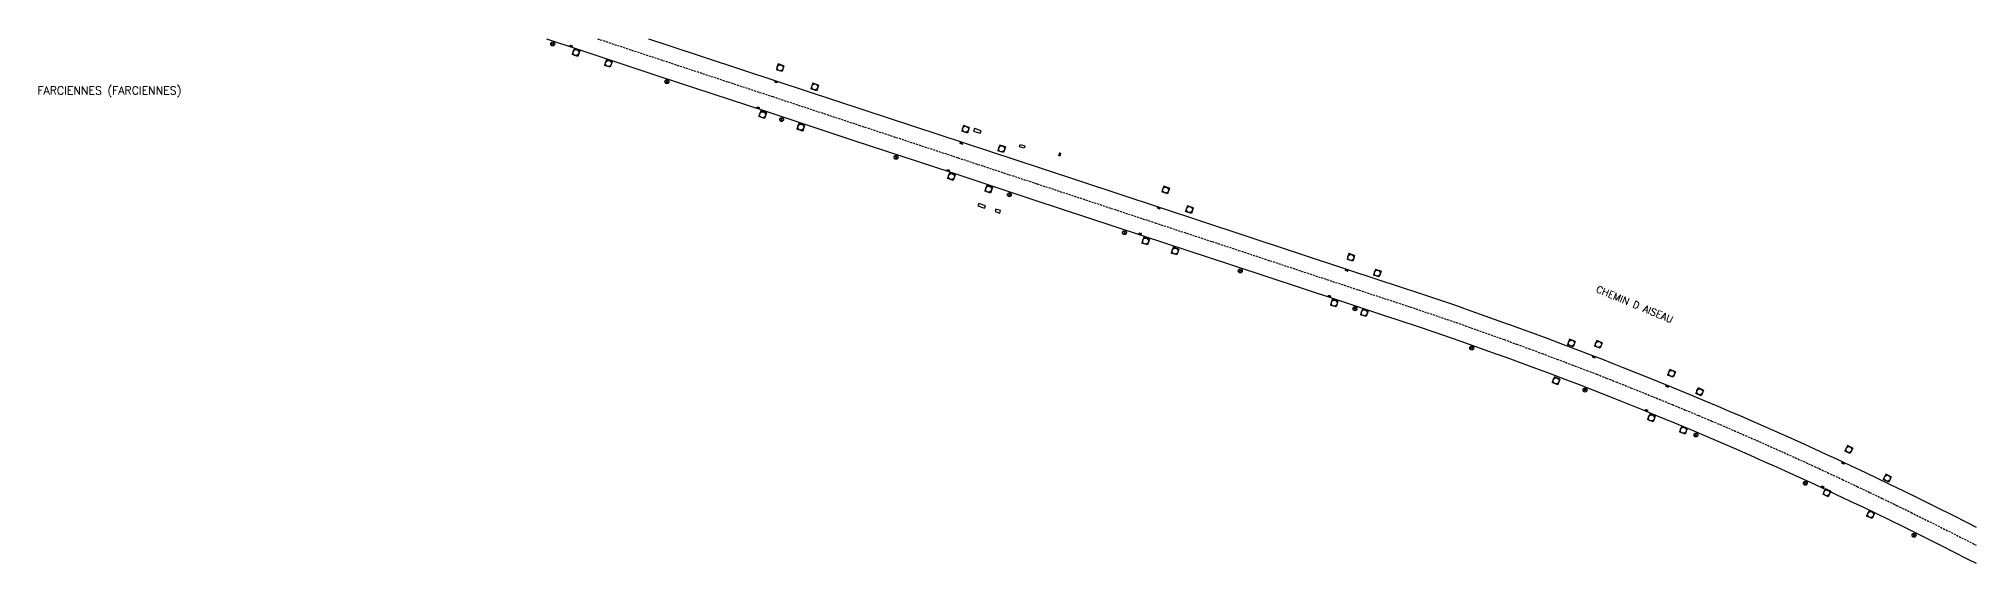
# Model space of a CAD drawing. Header units: millimetres. Extents: x 164000 to 165000, y 124000 to 125000.
# Drawn here: x 164515.8 to 165000, y 124868.9 to 125000 of the extents above; entities that cross this region are included whole.
import ezdxf
from ezdxf.enums import TextEntityAlignment as Align

# ---------------------------------------------------------------- set-up
doc = ezdxf.new("R2010")
doc.units = ezdxf.units.MM
doc.linetypes.add('DASHED', pattern=[0.75, 0.5, -0.25])
doc.layers.get('0').update_dxf_attribs({"linetype": 'CONTINUOUS'})
for name, color, linetype in [('W0001', 6, 'DASHED'), ('W0008', 7, 'CONTINUOUS'), ('W0400', 7, 'CONTINUOUS'), ('W0420', 7, 'CONTINUOUS'), ('W0421', 7, 'CONTINUOUS'), ('W0425', 7, 'CONTINUOUS'), ('W0469', 7, 'CONTINUOUS'), ('W0980', 7, 'CONTINUOUS'), ('W0989', 7, 'CONTINUOUS')]:
    doc.layers.add(name, color=color, linetype=linetype)
doc.styles.get("Standard").update_dxf_attribs({"font": 'romans.shx', "width": 0.85})

# ---------------------------------------------------------------- blocks, each defined once
blk = doc.blocks.new('T420')
for p, q in [((0.75, 0.75), (-0.75, 0.75)), ((-0.75, 0.75), (-0.75, -0.75)), ((0.75, 0.75), (0.75, -0.75)), ((0.75, -0.75), (-0.75, -0.75))]:
    blk.add_line(p, q)
blk.add_ellipse((0, 0), major_axis=(-0.53, 0.53), ratio=1, start_param=3.926991, end_param=10.210176)
blk = doc.blocks.new('T425')
for p, q in [((-0.15, 0.6), (0.15, 0.6)), ((-0.15, 0.6), (-0.15, 0.3)), ((-0.15, 0.3), (0.15, 0.3)), ((-0.15, 0.15), (0.15, 0.15)), ((-0.15, -0.15), (-0.15, 0.15)), ((0, 0.45), (0.15, 0.45)), ((0.15, 0.45), (0.15, 0.3)), ((0.15, 0.15), (0.15, -0.15)), ((0.15, -0.15), (-0.15, -0.15))]:
    blk.add_line(p, q)
blk.add_ellipse((0, 0), major_axis=(-0.106, 0.106), ratio=1, start_param=3.926991, end_param=10.210176)
blk = doc.blocks.new('T469')
at = {"color": 0, "linetype": 'Continuous', "flags": 128}
for points in [[(-0.35, 0.35), (0.35, -0.35)], [(-0.35, -0.35), (0.35, 0.35)]]:
    blk.add_lwpolyline(points, dxfattribs=at)
at = {"color": 0, "linetype": 'Continuous'}
blk.add_circle((0, 0), 0.5, dxfattribs=at)
blk = doc.blocks.new('T400')
for p, q in [((-0.15, 0.3), (0.15, 0.3)), ((-0.15, -0.25), (-0.15, 0.3)), ((-0.15, 0.15), (0.15, 0.15)), ((-0.15, 0), (0.15, 0)), ((0.15, 0.3), (0.15, -0.25)), ((-0.15, -0.15), (0.15, -0.15)), ((-0.15, -0.25), (-0.15, -0.3)), ((-0.15, -0.3), (0.15, -0.3)), ((0.15, -0.3), (0.15, -0.25))]:
    blk.add_line(p, q)

msp = doc.modelspace()

# ---------------------------------------------------------------- linework, layer by layer
at = {"layer": 'W0001'}
msp.add_lwpolyline([(164655.42, 125000), (164671.74, 124994.6), (164699.21, 124985.53), (164720.77, 124978.41), (164745.53, 124970.25), (164765.32, 124963.73), (164794.83, 124953.98), (164815.66, 124947.12), (164842.09, 124938.38), (164855.05, 124934.12), (164858.56, 124932.96), (164862.07, 124931.78), (164865.58, 124930.6), (164867.82, 124929.83), (164870.07, 124929.05), (164872.31, 124928.26), (164881.68, 124924.92), (164881.99, 124924.81), (164885.17, 124923.65), (164888.34, 124922.49), (164891.51, 124921.32), (164895.22, 124919.93), (164898.93, 124918.53), (164902.64, 124917.11), (164905.11, 124916.16), (164907.58, 124915.2), (164910.05, 124914.22), (164913.63, 124912.79), (164917.21, 124911.35), (164920.78, 124909.9), (164924.06, 124908.56), (164927.33, 124907.2), (164930.6, 124905.84), (164933.87, 124904.46), (164936.68, 124903.27), (164939.49, 124902.06), (164942.29, 124900.84), (164945.09, 124899.62), (164948.53, 124898.09), (164951.96, 124896.56), (164955.39, 124895.01), (164958.06, 124893.8), (164960.72, 124892.58), (164962.83, 124891.58), (164966.54, 124889.85), (164970.24, 124888.1), (164973.36, 124886.62), (164976.47, 124885.13), (164980.09, 124883.38), (164983.71, 124881.61), (164988.38, 124879.29), (164993.04, 124876.96), (164996.32, 124875.31), (164999.6, 124873.64), (165000, 124873.43)], dxfattribs=at)
at = {"layer": 'W0008'}
for points in [[(164642.65, 125000), (164651.05, 124997.23), (164670.79, 124990.69), (164697.47, 124981.88), (164719.51, 124974.61), (164743.46, 124966.7), (164764.46, 124959.78), (164791.52, 124950.84), (164814.15, 124943.38), (164840.33, 124934.74), (164852.1, 124930.87), (164856.21, 124929.51), (164860.31, 124928.14), (164864.42, 124926.76), (164866.61, 124926.01), (164868.8, 124925.25), (164870.98, 124924.48), (164880.18, 124921.21), (164880.48, 124921.1), (164883.6, 124919.98), (164886.72, 124918.84), (164889.83, 124917.68), (164893.49, 124916.32), (164897.15, 124914.94), (164900.8, 124913.55), (164903.53, 124912.49), (164906.26, 124911.43), (164908.98, 124910.35), (164912.76, 124908.84), (164916.53, 124907.31), (164920.29, 124905.78), (164924.57, 124904.01), (164928.85, 124902.22), (164933.12, 124900.42), (164936.59, 124898.94), (164940.05, 124897.44), (164943.51, 124895.92), (164946.78, 124894.46), (164950.05, 124893), (164953.32, 124891.53), (164955.93, 124890.34), (164958.53, 124889.15), (164961.13, 124887.94), (164964.83, 124886.21), (164968.52, 124884.47), (164971.63, 124883), (164974.73, 124881.51), (164978.33, 124879.77), (164981.93, 124878.01), (164986.59, 124875.7), (164991.24, 124873.37), (164994.51, 124871.72), (164997.77, 124870.06), (165000, 124868.92)], [(164668.22, 125000), (164673.01, 124998.42), (164700.47, 124989.34), (164722.02, 124982.23), (164746.79, 124974.06), (164766.58, 124967.54), (164796.08, 124957.8), (164816.92, 124950.94), (164843.35, 124942.2), (164856.31, 124937.93), (164859.83, 124936.77), (164863.35, 124935.59), (164866.87, 124934.4), (164869.13, 124933.63), (164871.4, 124932.84), (164873.65, 124932.04), (164883.03, 124928.7), (164883.35, 124928.58), (164886.54, 124927.43), (164889.73, 124926.26), (164892.91, 124925.08), (164896.64, 124923.69), (164900.36, 124922.28), (164904.08, 124920.86), (164906.56, 124919.9), (164909.05, 124918.93), (164911.53, 124917.95), (164915.12, 124916.52), (164918.71, 124915.08), (164922.3, 124913.62), (164925.59, 124912.27), (164928.87, 124910.91), (164932.16, 124909.54), (164935.43, 124908.16), (164938.26, 124906.96), (164941.08, 124905.75), (164943.9, 124904.52), (164946.71, 124903.29), (164950.16, 124901.76), (164953.61, 124900.22), (164957.05, 124898.67), (164959.73, 124897.45), (164962.4, 124896.22), (164965.08, 124894.98), (164968.7, 124893.28), (164972.32, 124891.57), (164975.25, 124890.18), (164978.17, 124888.78), (164981.78, 124887.03), (164985.38, 124885.26), (164989.86, 124883.04), (164994.32, 124880.81), (164997.54, 124879.18), (165000, 124877.93)]]:
    msp.add_lwpolyline(points, dxfattribs=at)
at = {"layer": 'W0421'}
for points in [[(164751.09, 124976.37), (164751.29, 124976.99), (164749.62, 124977.54), (164749.43, 124976.92)], [(164762.26, 124973.22), (164762.08, 124972.63), (164760.88, 124972.99), (164761.06, 124973.6)], [(164750.72, 124958.84), (164750.5, 124958.22), (164752.15, 124957.65), (164752.36, 124958.27)], [(164755.96, 124956.44), (164756.17, 124957.05), (164755, 124957.45), (164754.8, 124956.85)]]:
    msp.add_lwpolyline(points, close=True, dxfattribs=at)

# ---------------------------------------------------------------- block references
at = {"layer": 'W0400'}
for p, rotation in [((164648.83, 124998.2), 71.72437121934108), ((164700.05, 124989.21), 71.71786962196282), ((164695.6, 124982.78), 71.72498675502145), ((164746.38, 124973.91), 71.75405374286997), ((164743.08, 124967.12), 71.71877434560766), ((164795.69, 124957.71), 71.71954972452188), ((164791.03, 124951.29), 71.72525465640399), ((164842.68, 124942.16), 71.70176394665982), ((164838.35, 124935.64), 71.73922192405851), ((164904.46, 124920.46), 68.91711637318411), ((164922.75, 124913.18), 67.73081987185931), ((164917.61, 124907.13), 67.79060914131863), ((164966.71, 124893.96), 64.8876132612103), ((164961.64, 124887.99), 64.95039235575287)]:
    msp.add_blockref('T400', p, dxfattribs=dict(at, rotation=rotation))
at = {"layer": 'W0420'}
for p, rotation in [((164650.04, 124996.55), 341.7243712185951), ((164658.16, 124993.83), 341.6800677951422), ((164701.08, 124992.75), 341.7383761198454), ((164709.73, 124987.95), 341.7383761198454), ((164696.69, 124981.01), 341.724986754206), ((164706.22, 124977.88), 341.7383761198454), ((164706.24, 124977.88), 341.7383761198454), ((164747.4, 124977.37), 341.7690723534725), ((164756.43, 124972.48), 341.7690723534725), ((164743.88, 124965.55), 341.7690723534725), ((164753.18, 124962.39), 341.7690723534725), ((164797.42, 124962.19), 341.7506066617555), ((164803.37, 124957.29), 341.7506066617555), ((164792.41, 124949.43), 341.7506066617555), ((164799.78, 124946.93), 341.7506066617555), ((164843.7, 124945.35), 341.7392219232784), ((164850.31, 124941.42), 341.7887988404426), ((164839.54, 124933.92), 341.7392219232784), ((164847.06, 124931.51), 341.7887988404426), ((164898.81, 124923.94), 339.3304909998296), ((164905.57, 124923.6), 338.9326341897007), ((164895, 124914.5), 339.3304909998296), ((164923.85, 124916.36), 337.7906091415527), ((164930.89, 124911.77), 337.34456432765), ((164918.82, 124905.22), 337.7906091415527), ((164926.81, 124902.16), 337.34456432765), ((164968.16, 124897.32), 334.9503923561268), ((164977.77, 124890.16), 334.4047036092693), ((164962.65, 124886.54), 334.9503923561268), ((164973.61, 124881.06), 334.4047036092693)]:
    msp.add_blockref('T420', p, dxfattribs=dict(at, rotation=rotation))
at = {"layer": 'W0425', "rotation": 341.7195497247402}
msp.add_blockref('T425', (164770.88, 124970.9), dxfattribs=at)
at = {"layer": 'W0469'}
for p in [(164644.23, 124998.71), (164672.79, 124989.28), (164701.43, 124979.81), (164730.05, 124970.37), (164758.38, 124961.01), (164787.13, 124951.55), (164816.08, 124941.98), (164844.73, 124932.53), (164873.91, 124922.69), (164902.23, 124912.21), (164929.94, 124900.97), (164957.27, 124888.92), (164984.46, 124875.92)]:
    msp.add_blockref('T469', p, dxfattribs=at)

# ---------------------------------------------------------------- texts
at = {"layer": 'W0980'}
msp.add_text('FARCIENNES (FARCIENNES)', height=2, dxfattribs=at).set_placement((164533.45, 124986.93), align=Align.MIDDLE)
at = {"layer": 'W0989'}
msp.add_text('CHEMIN D AISEAU', height=1.75, rotation=337.5, dxfattribs=at).set_placement((164905.14, 124937.56), align=Align.MIDDLE_LEFT)

doc.saveas('drawing.dxf')
